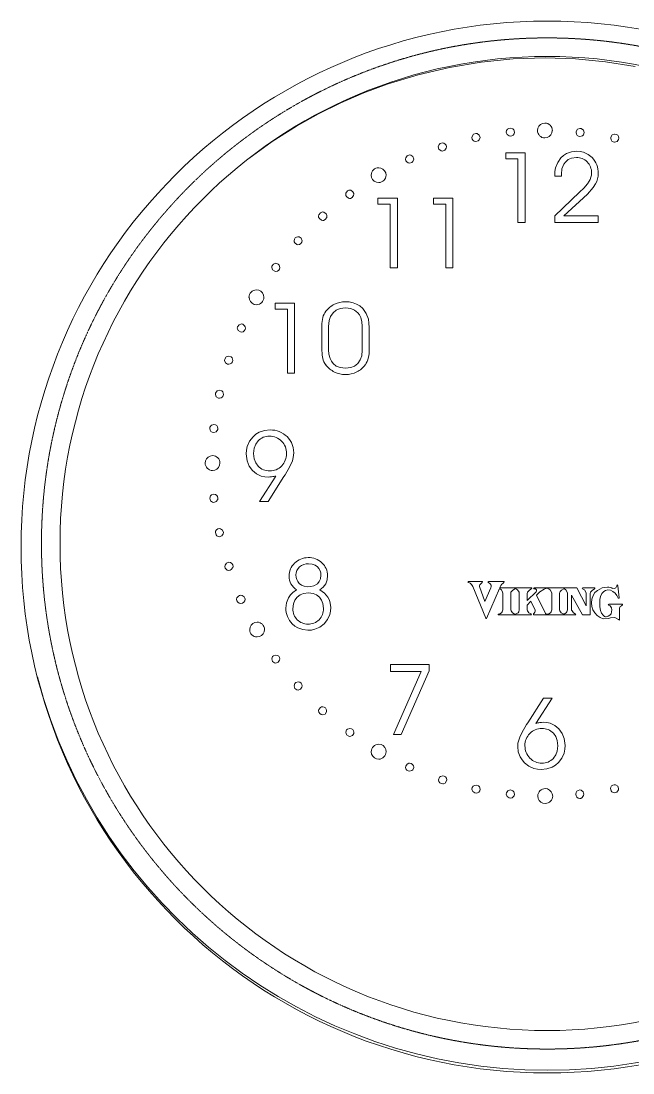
# Model space of a CAD drawing. Header units: millimetres. Extents: x 60499 to 556746, y 248297 to 497145.
# Drawn here: x 435038 to 436489, y 348232 to 350727 of the extents above; entities that cross this region are included whole.
import ezdxf

# ---------------------------------------------------------------- set-up
doc = ezdxf.new("R2010")
doc.units = ezdxf.units.MM
doc.linetypes.add('PHANTOM', pattern=[20, 10, -2, 2, -2, 2, -2])

msp = doc.modelspace()

# ---------------------------------------------------------------- linework, layer by layer
at = {"color": 7, "lineweight": 13, "ltscale": 0.000425864}
for p, q in [((436187.4, 350414.4), (436187.4, 350400.1)), ((435640.7, 350057.5), (435640.7, 350043.2))]:
    msp.add_line(p, q, dxfattribs=at)
at = {"color": 7, "lineweight": 13, "ltscale": 0.001376}
for p, q in [((436233.6, 350414.4), (436187.4, 350414.4)), ((435930.5, 350306.9), (435884.3, 350306.9)), ((435686.9, 350057.5), (435640.7, 350057.5))]:
    msp.add_line(p, q, dxfattribs=at)
at = {"color": 7, "lineweight": 13, "ltscale": 0.000859598}
for p, q in [((436187.4, 350400.1), (436216.3, 350400.1)), ((435884.3, 350292.6), (435913.1, 350292.6)), ((436016, 350292.6), (436044.9, 350292.6)), ((435640.7, 350043.2), (435669.6, 350043.2))]:
    msp.add_line(p, q, dxfattribs=at)
at = {"color": 7, "lineweight": 13, "ltscale": 0.004507}
for p, q in [((436216.3, 350400.1), (436216.3, 350248.7)), ((435913.1, 350292.6), (435913.1, 350141.2)), ((436044.9, 350292.6), (436044.9, 350141.2)), ((435669.6, 350043.2), (435669.6, 349891.8))]:
    msp.add_line(p, q, dxfattribs=at)
at = {"color": 7, "lineweight": 13, "ltscale": 0.004933}
for p, q in [((436233.6, 350248.7), (436233.6, 350414.4)), ((435930.5, 350141.2), (435930.5, 350306.9)), ((436062.2, 350141.2), (436062.2, 350306.9)), ((435686.9, 349891.8), (435686.9, 350057.5))]:
    msp.add_line(p, q, dxfattribs=at)
at = {"color": 7, "lineweight": 13, "ltscale": 7.49723e-05}
msp.add_line((436303.3, 350361.4), (436303.3, 350358.9), dxfattribs=at)
at = {"color": 7, "lineweight": 13, "ltscale": 0.000478489}
msp.add_line((436303.3, 350358.9), (436319.4, 350358.9), dxfattribs=at)
at = {"color": 7, "lineweight": 13, "ltscale": 7.127e-05}
msp.add_line((436319.3, 350361.2), (436319.2, 350363.6), dxfattribs=at)
at = {"color": 7, "lineweight": 13, "ltscale": 6.82684e-05}
msp.add_line((436319.4, 350358.9), (436319.3, 350361.2), dxfattribs=at)
at = {"color": 7, "lineweight": 13, "ltscale": 0.00241}
msp.add_line((436362.1, 350320.5), (436303.3, 350264.8), dxfattribs=at)
at = {"color": 7, "lineweight": 13, "ltscale": 0.000425924}
for p, q in [((435884.3, 350306.9), (435884.3, 350292.6)), ((436016, 350306.9), (436016, 350292.6))]:
    msp.add_line(p, q, dxfattribs=at)
at = {"color": 7, "lineweight": 13, "ltscale": 0.001375}
msp.add_line((436062.2, 350306.9), (436016, 350306.9), dxfattribs=at)
at = {"color": 7, "lineweight": 13, "ltscale": 0.002262}
msp.add_line((436324.9, 350264.8), (436380.7, 350316.3), dxfattribs=at)
at = {"color": 7, "lineweight": 13, "ltscale": 0.000516065}
for p, q in [((436216.3, 350248.7), (436233.6, 350248.7)), ((435913.1, 350141.2), (435930.5, 350141.2))]:
    msp.add_line(p, q, dxfattribs=at)
at = {"color": 7, "lineweight": 13, "ltscale": 0.000478429}
for p, q in [((436303.3, 350264.8), (436303.3, 350248.7)), ((436406.1, 350248.7), (436406.1, 350264.8))]:
    msp.add_line(p, q, dxfattribs=at)
at = {"color": 7, "lineweight": 13, "ltscale": 0.003059}
msp.add_line((436303.3, 350248.7), (436406.1, 350248.7), dxfattribs=at)
at = {"color": 7, "lineweight": 13, "ltscale": 0.002418}
msp.add_line((436406.1, 350264.8), (436324.9, 350264.8), dxfattribs=at)
at = {"color": 7, "lineweight": 13, "ltscale": 0.000515705}
msp.add_line((436044.9, 350141.2), (436062.2, 350141.2), dxfattribs=at)
at = {"color": 7, "lineweight": 13, "ltscale": 0.001463}
msp.add_line((435751.3, 349999.3), (435751.3, 349950.2), dxfattribs=at)
at = {"color": 7, "lineweight": 13, "ltscale": 0.001667}
msp.add_line((435767.4, 349946.6), (435767.4, 350002.6), dxfattribs=at)
at = {"color": 7, "lineweight": 13, "ltscale": 0.001701}
msp.add_line((435847.3, 350003.3), (435847.3, 349946.2), dxfattribs=at)
at = {"color": 7, "lineweight": 13, "ltscale": 0.001511}
msp.add_line((435863.6, 349949.5), (435863.6, 350000.2), dxfattribs=at)
at = {"color": 7, "lineweight": 13, "ltscale": 0.000516095}
msp.add_line((435669.6, 349891.8), (435686.9, 349891.8), dxfattribs=at)
at = {"color": 7, "lineweight": 13, "ltscale": 0.002124}
msp.add_line((435642.1, 349647.8), (435603.6, 349587.7), dxfattribs=at)
at = {"color": 7, "lineweight": 13, "ltscale": 0.000164786}
msp.add_line((435661.3, 349646.3), (435664.3, 349650.9), dxfattribs=at)
at = {"color": 7, "lineweight": 13, "ltscale": 0.002068}
msp.add_line((435623.9, 349587.7), (435661.3, 349646.3), dxfattribs=at)
at = {"color": 7, "lineweight": 13, "ltscale": 0.000603924}
msp.add_line((435603.6, 349587.7), (435623.9, 349587.7), dxfattribs=at)
at = {"color": 7, "lineweight": 13, "ltscale": 0.000964367}
msp.add_line((436131.5, 349397.7), (436099.1, 349397.7), dxfattribs=at)
at = {"color": 7, "lineweight": 13, "ltscale": 0.001085}
msp.add_line((436182.8, 349397.5), (436146.4, 349397.5), dxfattribs=at)
at = {"color": 7, "lineweight": 13, "ltscale": 0.002416}
msp.add_line((436109.1, 349385.4), (436140.3, 349310.5), dxfattribs=at)
at = {"color": 7, "lineweight": 13, "ltscale": 0.00112}
msp.add_line((436137.9, 349350), (436125.3, 349385.4), dxfattribs=at)
at = {"color": 7, "lineweight": 13, "ltscale": 0.001068}
msp.add_line((436152.3, 349382.9), (436137.9, 349350), dxfattribs=at)
at = {"color": 7, "lineweight": 13, "ltscale": 0.002285}
msp.add_line((436141.6, 349310.3), (436172.1, 349380.8), dxfattribs=at)
at = {"color": 7, "lineweight": 13, "ltscale": 7.63845e-05}
msp.add_line((436173, 349382.9), (436174, 349385.2), dxfattribs=at)
at = {"color": 7, "lineweight": 13, "ltscale": 0.002225}
msp.add_line((436247.8, 349382.9), (436173, 349382.9), dxfattribs=at)
at = {"color": 7, "lineweight": 13, "ltscale": 3.47236e-05}
msp.add_line((436208.8, 349380.3), (436209.7, 349381), dxfattribs=at)
at = {"color": 7, "lineweight": 13, "ltscale": 1.77728e-05}
msp.add_line((436209.7, 349381), (436210.3, 349380.9), dxfattribs=at)
at = {"color": 7, "lineweight": 13, "ltscale": 0.000891103}
msp.add_line((436259.1, 349373.4), (436238, 349352.2), dxfattribs=at)
at = {"color": 7, "lineweight": 13, "ltscale": 0.000871103}
msp.add_line((436283.6, 349382.8), (436254.4, 349382.8), dxfattribs=at)
at = {"color": 7, "lineweight": 13, "ltscale": 0.000153628}
msp.add_line((436288.8, 349382.9), (436283.6, 349382.8), dxfattribs=at)
at = {"color": 7, "lineweight": 13, "ltscale": 0.000100351}
msp.add_line((436283.8, 349381.5), (436287.1, 349380.9), dxfattribs=at)
at = {"color": 7, "lineweight": 13, "ltscale": 0.001065}
msp.add_line((436324.6, 349382.9), (436288.8, 349382.9), dxfattribs=at)
at = {"color": 7, "lineweight": 13, "ltscale": 1.65799e-05}
msp.add_line((436325.1, 349382.8), (436324.6, 349382.9), dxfattribs=at)
at = {"color": 7, "lineweight": 13, "ltscale": 2.65558e-05}
msp.add_line((436326, 349382.9), (436325.1, 349382.8), dxfattribs=at)
at = {"color": 7, "lineweight": 13, "ltscale": 0.000888915}
msp.add_line((436355.9, 349382.9), (436326, 349382.9), dxfattribs=at)
at = {"color": 7, "lineweight": 13, "ltscale": 0.001439}
msp.add_line((436377.5, 349339.6), (436355.9, 349382.9), dxfattribs=at)
at = {"color": 7, "lineweight": 13, "ltscale": 0.000813642}
msp.add_line((436397.4, 349382.9), (436370.1, 349382.9), dxfattribs=at)
at = {"color": 7, "lineweight": 13, "ltscale": 0.000870218}
msp.add_line((436456.3, 349358.6), (436452.8, 349387.6), dxfattribs=at)
at = {"color": 7, "lineweight": 13, "ltscale": 0.001175}
for p, q in [((436180.5, 349369.7), (436180.5, 349330.2)), ((436219.4, 349369.7), (436219.4, 349330.2)), ((436296.2, 349369.7), (436296.2, 349330.2)), ((436333.4, 349369.7), (436333.4, 349330.2))]:
    msp.add_line(p, q, dxfattribs=at)
at = {"color": 7, "lineweight": 13, "ltscale": 0.00117}
for p, q in [((436199, 349330), (436199, 349369.4)), ((436314.8, 349330), (436314.8, 349369.4))]:
    msp.add_line(p, q, dxfattribs=at)
at = {"color": 7, "lineweight": 13, "ltscale": 0.000512071}
msp.add_line((436238, 349352.2), (436238, 349369.4), dxfattribs=at)
at = {"color": 7, "lineweight": 13, "ltscale": 0.000369959}
msp.add_line((436238, 349341.8), (436246.4, 349351), dxfattribs=at)
at = {"color": 7, "lineweight": 13, "ltscale": 0.000716687}
msp.add_line((436246.4, 349351), (436257.1, 349329.4), dxfattribs=at)
at = {"color": 7, "lineweight": 13, "ltscale": 0.001436}
msp.add_line((436281.7, 349321.9), (436260.3, 349365.1), dxfattribs=at)
at = {"color": 7, "lineweight": 13, "ltscale": 0.001596}
msp.add_line((436343.5, 349365.4), (436369.4, 349318.4), dxfattribs=at)
at = {"color": 7, "lineweight": 13, "ltscale": 0.001053}
msp.add_line((436343.5, 349330), (436343.5, 349365.4), dxfattribs=at)
at = {"color": 7, "lineweight": 13, "ltscale": 0.000894682}
msp.add_line((436377.5, 349369.7), (436377.5, 349339.6), dxfattribs=at)
at = {"color": 7, "lineweight": 13, "ltscale": 0.001517}
msp.add_line((436387.7, 349318.4), (436387.7, 349369.4), dxfattribs=at)
at = {"color": 7, "lineweight": 13, "ltscale": 0.000351192}
msp.add_line((436238, 349330), (436238, 349341.8), dxfattribs=at)
at = {"color": 7, "lineweight": 13, "ltscale": 0.000929465}
msp.add_line((436462.9, 349343.7), (436431.7, 349343.7), dxfattribs=at)
at = {"color": 7, "lineweight": 13, "ltscale": 0.00080361}
msp.add_line((436457.2, 349307.3), (436457.2, 349334.3), dxfattribs=at)
at = {"color": 7, "lineweight": 13, "ltscale": 5.02179e-05}
msp.add_line((436169.1, 349320.1), (436169, 349318.4), dxfattribs=at)
at = {"color": 7, "lineweight": 13, "ltscale": 0.002301}
msp.add_line((436169, 349318.4), (436246.3, 349318.4), dxfattribs=at)
at = {"color": 7, "lineweight": 13, "ltscale": 0.000130605}
msp.add_line((436173.4, 349320.9), (436169.1, 349320.1), dxfattribs=at)
at = {"color": 7, "lineweight": 13, "ltscale": 3.66823e-05}
msp.add_line((436208.5, 349320.2), (436207.5, 349320.8), dxfattribs=at)
at = {"color": 7, "lineweight": 13, "ltscale": 0.000115371}
msp.add_line((436212.3, 349320.9), (436208.5, 349320.2), dxfattribs=at)
at = {"color": 7, "lineweight": 13, "ltscale": 0.00208}
msp.add_line((436253.2, 349318.4), (436323, 349318.4), dxfattribs=at)
at = {"color": 7, "lineweight": 13, "ltscale": 0.000131189}
msp.add_line((436289.1, 349320.9), (436284.8, 349320), dxfattribs=at)
at = {"color": 7, "lineweight": 13, "ltscale": 4.63883e-05}
msp.add_line((436323, 349318.4), (436324.6, 349318.5), dxfattribs=at)
at = {"color": 7, "lineweight": 13, "ltscale": 0.000758374}
msp.add_line((436326.3, 349318.4), (436351.8, 349318.4), dxfattribs=at)
at = {"color": 7, "lineweight": 13, "ltscale": 0.000544901}
msp.add_line((436369.4, 349318.4), (436387.7, 349318.4), dxfattribs=at)
at = {"color": 7, "lineweight": 13, "ltscale": 0.000485878}
msp.add_line((435914.5, 349200.9), (435914.5, 349184.6), dxfattribs=at)
at = {"color": 7, "lineweight": 13, "ltscale": 0.002721}
msp.add_line((436005.9, 349200.9), (435914.5, 349200.9), dxfattribs=at)
at = {"color": 7, "lineweight": 13, "ltscale": 0.000443827}
msp.add_line((436005.9, 349186), (436005.9, 349200.9), dxfattribs=at)
at = {"color": 7, "lineweight": 13, "ltscale": 0.002158}
msp.add_line((435914.5, 349184.6), (435987, 349184.6), dxfattribs=at)
at = {"color": 7, "lineweight": 13, "ltscale": 0.004857}
msp.add_line((435987, 349184.6), (435921.5, 349035.1), dxfattribs=at)
at = {"color": 7, "lineweight": 13, "ltscale": 0.004904}
msp.add_line((435939.7, 349035.1), (436005.9, 349186), dxfattribs=at)
at = {"color": 7, "lineweight": 13, "ltscale": 0.002059}
msp.add_line((436276.7, 349121.1), (436239.3, 349062.9), dxfattribs=at)
at = {"color": 7, "lineweight": 13, "ltscale": 0.002117}
msp.add_line((436258.3, 349061.3), (436296.9, 349121.1), dxfattribs=at)
at = {"color": 7, "lineweight": 13, "ltscale": 0.00060086}
msp.add_line((436296.9, 349121.1), (436276.7, 349121.1), dxfattribs=at)
at = {"color": 7, "lineweight": 13, "ltscale": 0.000166633}
msp.add_line((436239.3, 349062.9), (436236.2, 349058.3), dxfattribs=at)
at = {"color": 7, "lineweight": 13, "ltscale": 0.000541837}
msp.add_line((435921.5, 349035.1), (435939.7, 349035.1), dxfattribs=at)
at = {"color": 7, "lineweight": 13, "ltscale": 0.03937}
for points in [[(435578.6, 350400.9), (435633.8, 350440.7), (435691.3, 350477.3), (435743.1, 350506.4), (435796.3, 350532.7), (435850.8, 350556.2), (435906.6, 350576.9), (435979.6, 350599.1), (436053.8, 350616.5), (436129.1, 350629.1), (436204.8, 350636.7), (436280.8, 350639.2)], [(436280.8, 350639.2), (436352.3, 350636.9), (436423.5, 350630.2), (436494.3, 350619.1)], [(436207.8, 350462.8), (436206.2, 350468.6), (436204.2, 350470.9), (436198.5, 350472.9)], [(436280, 350484.7), (436274.7, 350483.7), (436269.8, 350481.1), (436265.9, 350477.2), (436263.3, 350472.3), (436262.4, 350467)], [(436363.1, 350472.1), (436357.5, 350470), (436354.3, 350465), (436353.9, 350462)], [(436373.2, 350462), (436371.4, 350468), (436366.3, 350471.6), (436363.1, 350472.1)], [(436116.2, 350460.3), (436110.6, 350458.3), (436107.4, 350453.2), (436107, 350450.2)], [(436126.3, 350450.2), (436124.5, 350456.3), (436119.4, 350459.9), (436116.2, 350460.3)], [(436116.2, 350441), (436122, 350442.6), (436124.3, 350444.6), (436126.3, 350450.2)], [(436188.5, 350462.8), (436188.7, 350461), (436190.7, 350457.6), (436195.7, 350454.1), (436198.5, 350453.6)], [(436280, 350449.4), (436285.5, 350450.2), (436290.5, 350452.7), (436294.4, 350456.6), (436296.8, 350461.6), (436297.6, 350467)], [(436363.1, 350452.8), (436368.9, 350454.4), (436371.2, 350456.4), (436373.2, 350462)], [(436445.4, 350458.6), (436439.8, 350456.6), (436436.6, 350451.5), (436436.2, 350448.6)], [(436445.4, 350439.3), (436448.3, 350439.9), (436451, 350441.3), (436454.9, 350445.8), (436455.5, 350448.6)], [(436037.3, 350437.6), (436031.5, 350436), (436029.2, 350434), (436027.2, 350428.4)], [(436027.2, 350428.4), (436029, 350422.4), (436034.2, 350418.8), (436037.3, 350418.3)], [(436037.3, 350418.3), (436042.9, 350420.3), (436046.1, 350425.4), (436046.5, 350428.4)], [(435959.2, 350409.1), (435953.6, 350407.1), (435950.4, 350402), (435950, 350399)], [(435969.3, 350399), (435967.4, 350405), (435962.3, 350408.6), (435959.2, 350409.1)], [(435959.2, 350389.8), (435965, 350391.4), (435967.2, 350393.4), (435969.3, 350399)], [(436318.1, 350402.2), (436310.4, 350391.4), (436305.5, 350378.9), (436303.8, 350370.2), (436303.3, 350361.4)], [(436356, 350417.9), (436343.4, 350416.6), (436331.5, 350412.4), (436324.3, 350407.9), (436318.1, 350402.2)], [(436328.8, 350392.3), (436335.5, 350397.9), (436343.4, 350401.5), (436354.7, 350403.1)], [(436391.8, 350402.7), (436382.5, 350410.3), (436371.6, 350415.5), (436363.9, 350417.4), (436356, 350417.9)], [(435903.8, 350361.2), (435902.8, 350366.6), (435900.2, 350371.4), (435896.3, 350375.3), (435891.4, 350377.9), (435886.1, 350378.9)], [(436319.2, 350363.6), (436320.5, 350375.9), (436325.2, 350387.4), (436328.8, 350392.3)], [(435868.5, 350361.2), (435869.3, 350355.8), (435871.7, 350350.8), (435875.7, 350346.8), (435880.7, 350344.4), (435886.1, 350343.6)], [(436385.1, 350346.6), (436381.2, 350340.8), (436372, 350330.3), (436362.1, 350320.5)], [(435817.3, 350325.9), (435815.4, 350325.7), (435812, 350323.7), (435808.5, 350318.7), (435808, 350315.9)], [(435827.3, 350315.9), (435827.1, 350317.8), (435825.2, 350321.5), (435820.1, 350325.4), (435817.3, 350325.9)], [(436380.7, 350316.3), (436394.7, 350331.7), (436400.3, 350340.6)], [(435808, 350315.9), (435808.6, 350313), (435810, 350310.4), (435814.5, 350306.4), (435817.3, 350305.8)], [(435817.3, 350305.8), (435819.2, 350306.1), (435822.9, 350308), (435826.7, 350313), (435827.3, 350315.9)], [(435753.4, 350273.9), (435751.5, 350273.6), (435747.8, 350271.7), (435743.9, 350266.7), (435743.3, 350263.8)], [(435763.5, 350263.8), (435763.2, 350265.7), (435761.3, 350269.4), (435756.3, 350273.3), (435753.4, 350273.9)], [(435743.3, 350263.8), (435743.6, 350261.8), (435745.5, 350258.2), (435750.6, 350254.3), (435753.4, 350253.7)], [(435753.4, 350253.7), (435755.4, 350254), (435759, 350255.9), (435762.9, 350260.9), (435763.5, 350263.8)], [(435685.4, 350205.8), (435685.9, 350203), (435687.3, 350200.3), (435691.9, 350196.4), (435694.6, 350195.8)], [(435704.7, 350205.8), (435702.7, 350211.5), (435697.6, 350214.7), (435694.6, 350215.1)], [(435642.6, 350152.1), (435636.6, 350150.3), (435633, 350145.2), (435632.5, 350142)], [(435651.8, 350142), (435650.2, 350147.8), (435648.2, 350150.1), (435642.6, 350152.1)], [(435632.5, 350142), (435634.5, 350136.4), (435639.6, 350133.2), (435642.6, 350132.8)], [(435578.8, 350071.5), (435579.7, 350066.1), (435582.3, 350061.3), (435586.2, 350057.4), (435591.1, 350054.8), (435596.4, 350053.8)], [(435614, 350071.5), (435613.2, 350076.9), (435610.8, 350081.9), (435606.8, 350085.9), (435601.8, 350088.3), (435596.4, 350089.1)], [(435778, 350034.9), (435785.6, 350041), (435794.6, 350044.8), (435807.4, 350046.4)], [(435848.5, 350044.9), (435841.7, 350050.9), (435833.9, 350055.6), (435825.4, 350058.8), (435816.5, 350060.5), (435807.4, 350061)], [(435807.4, 350046.4), (435820.1, 350044.8), (435829, 350041), (435836.6, 350035)], [(435753.6, 350023.5), (435752.6, 350018.7), (435751.6, 350009.1), (435751.3, 349999.3)], [(435767.4, 350002.6), (435768.8, 350016.3), (435772.2, 350026.2), (435778, 350034.9)], [(435836.6, 350035), (435840.7, 350029.6), (435843.8, 350023.5), (435846.5, 350013.6), (435847.3, 350003.3)], [(435863.6, 350000.2), (435863.1, 350009.8), (435861.6, 350019.3), (435856.7, 350032.9), (435848.5, 350044.9)], [(435561.1, 350008.5), (435559.2, 350008.2), (435555.5, 350006.3), (435551.6, 350001.3), (435551, 349998.4)], [(435551, 349998.4), (435551.3, 349996.6), (435553.3, 349993.2), (435558.3, 349989.7), (435561.1, 349989.2)], [(435570.3, 349998.4), (435569.8, 350001.3), (435568.4, 350003.9), (435563.8, 350007.9), (435561.1, 350008.5)], [(435751.3, 349950.2), (435752.2, 349934.3), (435753.6, 349926.5)], [(435778, 349914.6), (435773.9, 349920), (435770.8, 349926.2), (435768.2, 349936.3), (435767.4, 349946.6)], [(435847.3, 349946.2), (435845.8, 349932.7), (435842.4, 349922.9), (435836.7, 349914.4)], [(435530.9, 349932.1), (435524.9, 349930.2), (435521.3, 349925.1), (435520.8, 349922)], [(435520.8, 349922), (435522.8, 349916.4), (435527.9, 349913.2), (435530.9, 349912.8)], [(435540.1, 349922), (435538.5, 349927.8), (435536.5, 349930), (435530.9, 349932.1)], [(435807.4, 349903.1), (435794.6, 349904.7), (435785.6, 349908.5), (435778, 349914.6)], [(435836.7, 349914.4), (435829.1, 349908.4), (435820.1, 349904.7), (435807.4, 349903.1)], [(435509, 349851.4), (435503, 349849.6), (435499.4, 349844.5), (435499, 349841.4)], [(435518.3, 349841.4), (435516.7, 349847.1), (435514.7, 349849.4), (435509, 349851.4)], [(435499, 349841.4), (435501, 349835.7), (435506.1, 349832.5), (435509, 349832.1)], [(435495.6, 349770), (435492.8, 349769.4), (435490.1, 349768), (435486.1, 349763.5), (435485.5, 349760.7)], [(435495.6, 349750.7), (435501.2, 349752.7), (435504.5, 349757.8), (435504.8, 349760.7)], [(435628.7, 349757), (435615.4, 349755.7), (435602.7, 349751.4), (435595.1, 349746.8), (435588.3, 349741)], [(435588.3, 349741), (435580, 349730.4), (435574.7, 349718.1), (435572.9, 349709.4), (435572.3, 349700.5)], [(435589.4, 349701.1), (435591, 349713.8), (435594.7, 349722.9), (435600.3, 349730.8)], [(435684.8, 349702.4), (435683.5, 349715.3), (435679.1, 349727.4), (435674.5, 349734.7), (435668.9, 349741.2)], [(435572.3, 349700.5), (435574.5, 349683.5), (435579.5, 349671.5), (435587.1, 349661)], [(435600.2, 349671.4), (435594.6, 349679.3), (435591, 349688.3), (435589.4, 349701.1)], [(435664.3, 349650.9), (435675.5, 349670.3), (435681.5, 349684.1), (435683.6, 349691.3), (435684.8, 349702.4)], [(435492.3, 349696.1), (435486.8, 349695.2), (435481.8, 349692.8), (435477.9, 349688.9), (435475.4, 349683.9), (435474.6, 349678.4)], [(435492.3, 349660.8), (435497.6, 349661.7), (435502.4, 349664.3), (435506.3, 349668.3), (435508.9, 349673.1), (435509.9, 349678.4)], [(435587.1, 349661), (435596.6, 349653), (435607.9, 349647.7), (435616, 349645.8), (435624.3, 349645.3)], [(435495.6, 349604.5), (435489.8, 349602.9), (435487.6, 349600.9), (435485.5, 349595.3)], [(435485.5, 349595.3), (435487.4, 349589.3), (435492.5, 349585.7), (435495.6, 349585.2)], [(435495.6, 349585.2), (435501.2, 349587.2), (435504.5, 349592.3), (435504.8, 349595.3)], [(435518.3, 349513.8), (435516.3, 349519.5), (435511.2, 349522.7), (435508.2, 349523.1)], [(435499, 349513.8), (435500.6, 349508.1), (435502.6, 349505.8), (435508.2, 349503.8)], [(435508.2, 349503.8), (435514.2, 349505.6), (435517.8, 349510.7), (435518.3, 349513.8)], [(435530.9, 349443.3), (435525.3, 349441.3), (435522, 349436.2), (435521.6, 349433.2)], [(435530.9, 349424), (435533.7, 349424.5), (435536.4, 349425.9), (435540.3, 349430.5), (435541, 349433.2)], [(435719.7, 349439.8), (435728.7, 349438.7), (435735.2, 349436.2), (435740.9, 349432.2)], [(435749.2, 349412.7), (435748.1, 349403.8), (435745.4, 349397.6), (435741.2, 349392.4)], [(435760.5, 349392.1), (435764, 349401.6), (435765, 349411.7)], [(436131.5, 349395.2), (436132.5, 349396.9), (436131.5, 349397.7)], [(436146.4, 349397.5), (436145, 349397.1), (436146.4, 349395.2)], [(436182.8, 349395.2), (436183.9, 349396.8), (436182.8, 349397.5)], [(435691.3, 349377.9), (435682.6, 349371.4), (435676.8, 349365.7), (435672.1, 349359.1)], [(435718.2, 349385.3), (435709.4, 349386.5), (435703.1, 349389), (435697.7, 349393)], [(435741.2, 349392.4), (435732.7, 349387.5), (435725.5, 349385.8), (435718.2, 349385.3)], [(435765.9, 349360.2), (435757.4, 349370.2), (435746.5, 349377.9)], [(436098.8, 349395.3), (436101.6, 349394.8), (436103.3, 349393.7), (436106.2, 349390.8), (436109.1, 349385.4)], [(436125.3, 349385.4), (436125.2, 349387), (436126.2, 349390.1), (436129.5, 349393.9), (436131.5, 349395.2)], [(436146.4, 349395.2), (436150, 349392.5), (436152.5, 349388.7), (436153, 349385.7), (436152.3, 349382.9)], [(436172.1, 349380.8), (436176.9, 349377.7), (436179.9, 349372.5), (436180.5, 349369.7)], [(436199, 349369.4), (436199.6, 349372.1), (436203.6, 349376.7), (436208.8, 349380.3)], [(436210.3, 349380.9), (436213.1, 349379.8), (436215.5, 349377.9), (436218.8, 349372.6), (436219.4, 349369.7)], [(436238, 349369.4), (436238.6, 349372.1), (436242.6, 349376.7), (436247.8, 349380.3)], [(436247.8, 349380.3), (436248.5, 349380.9), (436249, 349381.7), (436249, 349382.6), (436247.8, 349382.9)], [(436254.4, 349382.8), (436253.2, 349382.2), (436254.4, 349380.3)], [(436254.4, 349380.3), (436257.4, 349380.2), (436258.8, 349379.7), (436260.1, 349378.2), (436260.5, 349376.5), (436260.3, 349375.4), (436259.1, 349373.4)], [(436260.3, 349365.1), (436268.4, 349373.5), (436278.4, 349379.5), (436283.8, 349381.5)], [(436287.1, 349380.9), (436289.9, 349379.8), (436292.3, 349377.9), (436295.6, 349372.6), (436296.2, 349369.7)], [(436314.8, 349369.4), (436315.4, 349372.2), (436316.5, 349373.9), (436319.5, 349376.8), (436324.8, 349380.4)], [(436324.8, 349380.4), (436326.6, 349379.9), (436329.7, 349377.6), (436332.8, 349372.4), (436333.4, 349369.7)], [(436370.1, 349382.9), (436368.3, 349381.6), (436369.1, 349380.3)], [(436369.1, 349380.3), (436370.9, 349379.8), (436373.9, 349377.6), (436377, 349372.4), (436377.5, 349369.7)], [(436387.7, 349369.4), (436388.3, 349372.1), (436392.2, 349376.7), (436397.4, 349380.3)], [(436428.8, 349384.4), (436416, 349382.6), (436404.5, 349376.7), (436398.6, 349371.2), (436394.2, 349364.5), (436391.4, 349355.9), (436390.5, 349346.9)], [(436397.4, 349380.3), (436398.1, 349380.9), (436398.7, 349381.7), (436398.6, 349382.6), (436397.4, 349382.9)], [(436410.1, 349346.9), (436410.6, 349354.6), (436412.2, 349362.1), (436415.4, 349369.1), (436419.4, 349373.8), (436423.7, 349376.7), (436429.2, 349378.1)], [(436429.2, 349378.1), (436435.5, 349377.1), (436441.3, 349374.3), (436446.6, 349370), (436450.5, 349364.7), (436454, 349358.4)], [(436450.3, 349387.6), (436449.2, 349384), (436448.1, 349382.5), (436444.9, 349380.8), (436440.3, 349381.5)], [(436452.8, 349387.6), (436452, 349389.5), (436450.3, 349387.6)], [(435559.4, 349365.2), (435556.6, 349364.6), (435553.9, 349363.2), (435550, 349358.7), (435549.4, 349355.9)], [(435569.5, 349355.9), (435569.2, 349357.8), (435567.3, 349361.2), (435562.2, 349364.7), (435559.4, 349365.2)], [(435672.1, 349359.1), (435667.6, 349347.4), (435666.3, 349334.8)], [(435682.9, 349333), (435684.2, 349344.8), (435687.5, 349353.2), (435692.7, 349360.5)], [(435692.7, 349360.5), (435699.7, 349365.8), (435707.9, 349369.1), (435719.4, 349370.5)], [(435719.4, 349370.5), (435730.7, 349369.1), (435738.7, 349365.7), (435745.6, 349360.4)], [(435745.6, 349360.4), (435750.7, 349353.4), (435754, 349345.2), (435755.4, 349333.7)], [(435772.3, 349335.9), (435771.3, 349346), (435769.3, 349353.4), (435765.9, 349360.2)], [(436454, 349358.4), (436454.8, 349357.9), (436455.9, 349358.1), (436456.3, 349358.6)], [(435757.2, 349297.3), (435764.9, 349307.5), (435770, 349319.2), (435771.8, 349327.5), (435772.3, 349335.9)], [(436180.5, 349330.2), (436179, 349325.5), (436177.4, 349323.7), (436173.4, 349320.9)], [(436207.5, 349320.8), (436203.2, 349323.5), (436200, 349327.7), (436199, 349330)], [(436219.4, 349330.2), (436218, 349325.5), (436216.4, 349323.7), (436212.3, 349320.9)], [(436246.4, 349320.8), (436242.1, 349323.5), (436239, 349327.7), (436238, 349330)], [(436296.2, 349330.2), (436294.8, 349325.5), (436293.1, 349323.7), (436289.1, 349320.9)], [(436323.2, 349320.8), (436318.9, 349323.5), (436315.8, 349327.7), (436314.8, 349330)], [(436333.4, 349330.2), (436332, 349325.5), (436330.4, 349323.7), (436326.3, 349320.9)], [(436352, 349320.8), (436347.7, 349323.4), (436344.6, 349327.7), (436343.5, 349330)], [(436390.5, 349346.9), (436391.4, 349338.4), (436394, 349330.2), (436398.3, 349323), (436404.2, 349317), (436410.9, 349312.3), (436418.4, 349309.3)], [(436425.5, 349314), (436424, 349314), (436421.3, 349314.9), (436417.8, 349317.8), (436414.4, 349322.6), (436412.1, 349329), (436410.5, 349337.9), (436410.1, 349346.9)], [(436438.8, 349330.2), (436438.3, 349325.6), (436436.8, 349321.2), (436433.9, 349317.6), (436429.9, 349315.1), (436425.5, 349314)], [(436431.7, 349343.7), (436430.4, 349343.4), (436431.9, 349341.5)], [(436431.9, 349341.5), (436434.9, 349339.9), (436437.9, 349334.9), (436438.8, 349330.2)], [(436457.2, 349334.3), (436458.4, 349338), (436461.4, 349340.3), (436463.1, 349341.4)], [(436463.1, 349341.4), (436463.6, 349341.9), (436464.1, 349342.6), (436464, 349343.5), (436462.9, 349343.7)], [(435598.1, 349301.4), (435592.7, 349300.4), (435587.9, 349297.8), (435584, 349293.9), (435581.4, 349289), (435580.4, 349283.7)], [(435681.4, 349297.4), (435687.5, 349292.1), (435694.4, 349287.8), (435706, 349283.6), (435718.2, 349282.1)], [(435718.2, 349282.1), (435726.7, 349282.6), (435735.1, 349284.4), (435747, 349289.5), (435757.2, 349297.3)], [(436246.3, 349318.4), (436248.6, 349318.8), (436246.4, 349320.8)], [(436253.2, 349320.8), (436252.9, 349318.6), (436253.2, 349318.4)], [(436351.8, 349318.4), (436353.2, 349319), (436352, 349320.8)], [(436418.4, 349309.3), (436430.7, 349310.2), (436435.9, 349311.7)], [(436435.9, 349311.7), (436443.9, 349312.4), (436447.7, 349311.6), (436454.3, 349307.3)], [(436454.3, 349307.3), (436457, 349306.1), (436457.2, 349307.3)], [(435598.1, 349266.1), (435603.5, 349266.9), (435608.5, 349269.3), (435612.4, 349273.3), (435614.9, 349278.3), (435615.7, 349283.7)], [(435642.6, 349223.3), (435636.8, 349221.7), (435634.5, 349219.6), (435632.5, 349214)], [(435632.5, 349214), (435634.3, 349208), (435639.4, 349204.4), (435642.6, 349203.9)], [(435642.6, 349203.9), (435648.2, 349206), (435651.4, 349211), (435651.8, 349214)], [(435695.5, 349159.4), (435689.7, 349157.8), (435687.4, 349155.8), (435685.4, 349150.2)], [(435685.4, 349150.2), (435687.2, 349144.2), (435692.4, 349140.6), (435695.5, 349140.1)], [(435695.5, 349140.1), (435701.1, 349142.1), (435704.3, 349147.2), (435704.7, 349150.2)], [(435753.4, 349100.6), (435750.6, 349100.1), (435747.9, 349098.7), (435744, 349094.1), (435743.3, 349091.4)], [(435753.4, 349081.3), (435759.1, 349083.4), (435762.3, 349088.4), (435762.7, 349091.4)], [(435818.1, 349049.4), (435812.3, 349047.8), (435810, 349045.8), (435808, 349040.2)], [(436236.2, 349058.3), (436225, 349038.9), (436220.4, 349028.6), (436216.3, 349014.2), (436215.6, 349006.8)], [(436313.4, 349048.1), (436303.9, 349056.1), (436292.6, 349061.4), (436284.5, 349063.2), (436276.2, 349063.8)], [(436328.1, 349008.6), (436325.9, 349025.6), (436321, 349037.6), (436313.4, 349048.1)], [(435808, 349040.2), (435809.8, 349034.2), (435815, 349030.6), (435818.1, 349030.1)], [(435818.1, 349030.1), (435823.7, 349032.1), (435826.9, 349037.2), (435827.3, 349040.2)], [(436300.2, 349037.7), (436305.8, 349029.8), (436309.5, 349020.8), (436311.1, 349008.1)], [(435903.8, 348994), (435902.9, 348999.4), (435900.5, 349004.4), (435896.6, 349008.4), (435891.6, 349010.8), (435886.1, 349011.6)], [(436215.6, 349006.8), (436217, 348993.9), (436221.3, 348981.7), (436225.9, 348974.4), (436231.5, 348967.9)], [(436311.1, 349008.1), (436309.4, 348995.3), (436305.8, 348986.3), (436300.1, 348978.4)], [(436312.1, 348968.1), (436320.3, 348978.7), (436325.7, 348990.9), (436327.6, 348999.7), (436328.1, 349008.6)], [(435868.5, 348994), (435869.4, 348988.6), (435872, 348983.8), (435875.9, 348979.9), (435880.8, 348977.3), (435886.1, 348976.3)], [(435959.2, 348967.1), (435957.3, 348966.8), (435954, 348964.9), (435950.5, 348959.8), (435950, 348957)], [(435959.2, 348947.8), (435965, 348949.4), (435967.2, 348951.4), (435969.3, 348957)], [(436231.5, 348967.9), (436241.9, 348959.7), (436254.1, 348954.5), (436262.7, 348952.7), (436271.5, 348952.1)], [(436271.5, 348952.1), (436284.9, 348953.4), (436297.6, 348957.7), (436305.3, 348962.3), (436312.1, 348968.1)], [(436038.1, 348936.9), (436032.4, 348935.3), (436030.1, 348933.3), (436028.1, 348927.6)], [(436038.1, 348917.6), (436040, 348917.9), (436043.4, 348919.8), (436046.8, 348924.8), (436047.4, 348927.6)], [(436107, 348905), (436107.3, 348903.1), (436109.2, 348899.7), (436114.3, 348896.2), (436117.1, 348895.7)], [(436126.3, 348905), (436124.7, 348910.7), (436122.7, 348913), (436117.1, 348915)], [(436198.5, 348903.3), (436192.5, 348901.5), (436188.9, 348896.3), (436188.5, 348893.2)], [(436207.8, 348893.2), (436206.2, 348899), (436204.2, 348901.3), (436198.5, 348903.3)], [(436298.5, 348889), (436297.5, 348894.3), (436294.9, 348899.2), (436291, 348903.1), (436286.1, 348905.7), (436280.8, 348906.6)], [(436372.4, 348893.2), (436371.8, 348896.1), (436370.4, 348898.7), (436365.9, 348902.7), (436363.1, 348903.3)], [(436435.4, 348906.6), (436437, 348900.9), (436439, 348898.6), (436444.6, 348896.6)], [(436454.7, 348906.6), (436452.7, 348912.3), (436447.6, 348915.5), (436444.6, 348915.9)], [(436444.6, 348896.6), (436450.6, 348898.4), (436454.2, 348903.5), (436454.7, 348906.6)], [(436188.5, 348893.2), (436190.5, 348887.6), (436195.6, 348884.4), (436198.5, 348884)], [(436263.2, 348889), (436264, 348883.5), (436266.5, 348878.5), (436270.4, 348874.6), (436275.4, 348872.2), (436280.8, 348871.4)], [(436363.1, 348883.1), (436365, 348883.4), (436368.4, 348885.4), (436371.9, 348890.4), (436372.4, 348893.2)]]:
    msp.add_lwpolyline(points, dxfattribs=at)
for centre, radius in [((436285.6, 349479.5), 1247.1), ((436285.6, 349487.8), 1154.8)]:
    msp.add_circle(centre, radius, dxfattribs=at)
at = {"color": 7, "linetype": 'PHANTOM', "lineweight": 13, "ltscale": 0.03937}
msp.add_circle((436285.6, 349487.8), 1198.8, dxfattribs=at)
at = {"color": 7, "lineweight": 13, "ltscale": 0.03937}
for centre, radius, start, end in [((436198.7, 350462.7), 10.2, 90.8633, 179.0902), ((436279.9, 350466.9), 17.8, 0.4458, 89.5334), ((436116.3, 350450.3), 9.33, 180.5609, 269.4332), ((436198.4, 350462.9), 9.34, 270.6021, 359.3983), ((436280.1, 350467.2), 17.8, 180.4672, 269.5579), ((436363.2, 350462.1), 9.34, 180.6107, 269.3838), ((436445.6, 350448.7), 9.35, 180.6653, 269.3288), ((436445.3, 350448.4), 10.3, 0.9155, 89.0514), ((436037.2, 350428.3), 9.34, 0.6107, 89.3839), ((435959.3, 350399.1), 9.34, 180.6107, 269.3838), ((436355.4, 350367.9), 35.2, 44.5495, 91.237), ((436353.6, 350366.1), 53, 359.073, 43.788), ((435886.2, 350361.1), 17.8, 90.4078, 179.5744), ((436353.7, 350367.1), 37, 358.9104, 43.5226), ((435886, 350361.3), 17.8, 270.4642, 359.5967), ((436350.9, 350367.1), 39.9, 329.0631, 359.0397), ((436352.8, 350365.7), 53.8, 332.1503, 359.4971), ((435694.8, 350205.7), 9.35, 90.6553, 179.3387), ((435694.5, 350206), 10.3, 270.915, 359.0519), ((435642.5, 350142.1), 9.34, 270.6157, 359.3789), ((435596.5, 350071.3), 17.8, 90.4616, 179.5993), ((435596.3, 350071.6), 17.8, 270.4072, 359.5708), ((435806.5, 350004.1), 57, 116.3071, 142.7403), ((435807, 350000.6), 60.4, 89.6227, 115.2348), ((435798.8, 350010.4), 47.1, 143.2143, 163.9491), ((435561, 349998.5), 9.34, 270.6154, 359.3783), ((435768.5, 349947.2), 95.1, 347.8419, 1.3731), ((435530.8, 349922.1), 9.33, 270.5659, 359.4283), ((435793.9, 349935.8), 41.3, 192.991, 216.9942), ((435816.9, 349937.7), 45.7, 325.2729, 346.77), ((435807.6, 349947.1), 59, 217.7055, 243.5169), ((435810.1, 349943.5), 54.6, 296.2527, 324.2905), ((435807, 349949), 60.5, 244.8796, 270.4009), ((435807.7, 349950.1), 61.6, 269.6916, 295.5394), ((435508.9, 349841.5), 9.34, 270.6105, 359.3833), ((435495.8, 349760.9), 10.2, 180.8708, 269.0961), ((435495.5, 349760.6), 9.35, 0.6666, 89.3356), ((435629.9, 349701), 56, 45.9557, 91.2224), ((435627.1, 349705.9), 36.6, 89.4199, 137.0517), ((435626.8, 349701), 41.5, 45.1963, 89.0466), ((435626.2, 349701.5), 41.6, 359.1276, 44.1303), ((435626.6, 349700.2), 41.1, 316.09, 0.8978), ((435492.4, 349678.6), 17.8, 180.4538, 269.5644), ((435492.1, 349678.3), 17.8, 0.4343, 89.5482), ((435627.1, 349696.6), 36.8, 223.1958, 271.0093), ((435628.2, 349698.8), 39, 269.2985, 315.8827), ((435616.4, 349754.4), 109.7, 278.378, 283.5775), ((435623.9, 349702.6), 57.3, 270.4304, 278.5343), ((435495.5, 349595.2), 9.35, 0.6653, 89.3288), ((435508.3, 349513.7), 9.34, 90.6154, 179.3783), ((435719.5, 349407), 47.4, 90.7785, 133.5478), ((435719.7, 349407.6), 46.8, 46.8926, 91.0589), ((435531, 349433.3), 9.35, 180.6603, 269.3337), ((435530.7, 349433.1), 10.2, 0.8765, 89.0979), ((435716.3, 349410.4), 42.7, 133.4971, 179.7879), ((435716.7, 349412.6), 26.8, 132.9683, 178.8543), ((435718.9, 349408.6), 31.2, 88.536, 130.8794), ((435723.2, 349413.2), 26, 358.7573, 47.0688), ((435723.9, 349411.5), 41.1, 0.3003, 47.4532), ((435713, 349410.1), 39.4, 179.3761, 207.5254), ((435717.5, 349412.2), 27.6, 178.213, 224.1736), ((436098.9, 349396.6), 1.11, 77.7086, 212.1404), ((435713.4, 349412), 40.6, 209.5741, 237.0688), ((435726.4, 349411.8), 39.4, 300.6774, 329.9093), ((436099.2, 349396.8), 1.5, 211.6343, 254.4021), ((436193.2, 349377.3), 20.7, 120.0559, 157.543), ((436428.1, 349356.8), 27.5, 63.5917, 88.3843), ((435559.6, 349356.1), 10.3, 180.9108, 269.056), ((435559.3, 349356.1), 10.3, 270.9364, 359.0924), ((435718.5, 349334.2), 52.3, 179.3422, 224.6783), ((435719.4, 349332.2), 36.6, 178.7163, 223.9758), ((435718.2, 349332.9), 37.2, 315.9128, 1.2833), ((436245.7, 349329.3), 11.3, 310.9688, 0.1558), ((435597.9, 349283.6), 17.8, 0.4608, 89.5958), ((435718.7, 349333.1), 36.6, 225.7516, 269.2366), ((435719.1, 349333.5), 37, 268.5851, 314.3179), ((436141, 349311.1), 1.01, 221.3972, 307.2385), ((436284.9, 349323.6), 3.63, 207.5117, 268.521), ((436319.6, 349312.5), 8.98, 54.3357, 66.5586), ((436325.6, 349321.7), 3.36, 252.3566, 282.3184), ((436332.5, 349311.3), 11.4, 122.5803, 131.8382), ((435598.2, 349283.9), 17.8, 180.4048, 269.5392), ((435642.5, 349213.9), 9.35, 0.6653, 89.3288), ((436285.6, 349487.8), 1249.2, 194.6641, 345.3359), ((435695.4, 349150.1), 9.35, 0.6603, 89.3338), ((435753.3, 349091.3), 9.34, 0.6157, 89.3789), ((435753.6, 349091.6), 10.3, 180.9199, 269.047), ((435818, 349040.1), 9.33, 0.5591, 89.4269), ((436272.2, 349010.2), 39, 89.2605, 135.8283), ((436284.8, 348950.9), 113.5, 98.4756, 103.5018), ((436276.6, 349006.5), 57.3, 90.4314, 98.5332), ((436273.4, 349012.4), 36.9, 43.2779, 91.0075), ((436273.7, 349009), 41, 135.961, 180.8711), ((435886.3, 348993.9), 17.8, 90.4616, 179.5993), ((436274.4, 349007.8), 41.6, 179.2445, 224.2317), ((435886, 348994.1), 17.8, 270.4104, 359.5718), ((436272.8, 349005.8), 39.1, 223.7494, 270.2931), ((436273.3, 349003.1), 36.5, 269.4674, 317.27), ((435959.3, 348957.1), 9.34, 180.6107, 269.3838), ((435959, 348956.9), 10.2, 0.8322, 89.1221), ((436038.3, 348927.8), 10.2, 180.8898, 269.1314), ((436038, 348927.5), 9.35, 0.6553, 89.3388), ((436117.2, 348904.8), 10.2, 90.9433, 179.1452), ((436117, 348905.1), 9.34, 270.6105, 359.3833), ((436281, 348888.9), 17.8, 90.4693, 179.556), ((436363.3, 348893), 10.3, 90.914, 179.0455), ((436444.7, 348906.5), 9.35, 90.6553, 179.3387), ((436198.4, 348893.3), 9.35, 270.6603, 359.3338), ((436280.7, 348889.1), 17.8, 270.4438, 359.5315), ((436363.3, 348893.4), 10.3, 180.9351, 269.0861)]:
    msp.add_arc(centre, radius, start, end, dxfattribs=at)

doc.saveas('drawing.dxf')
